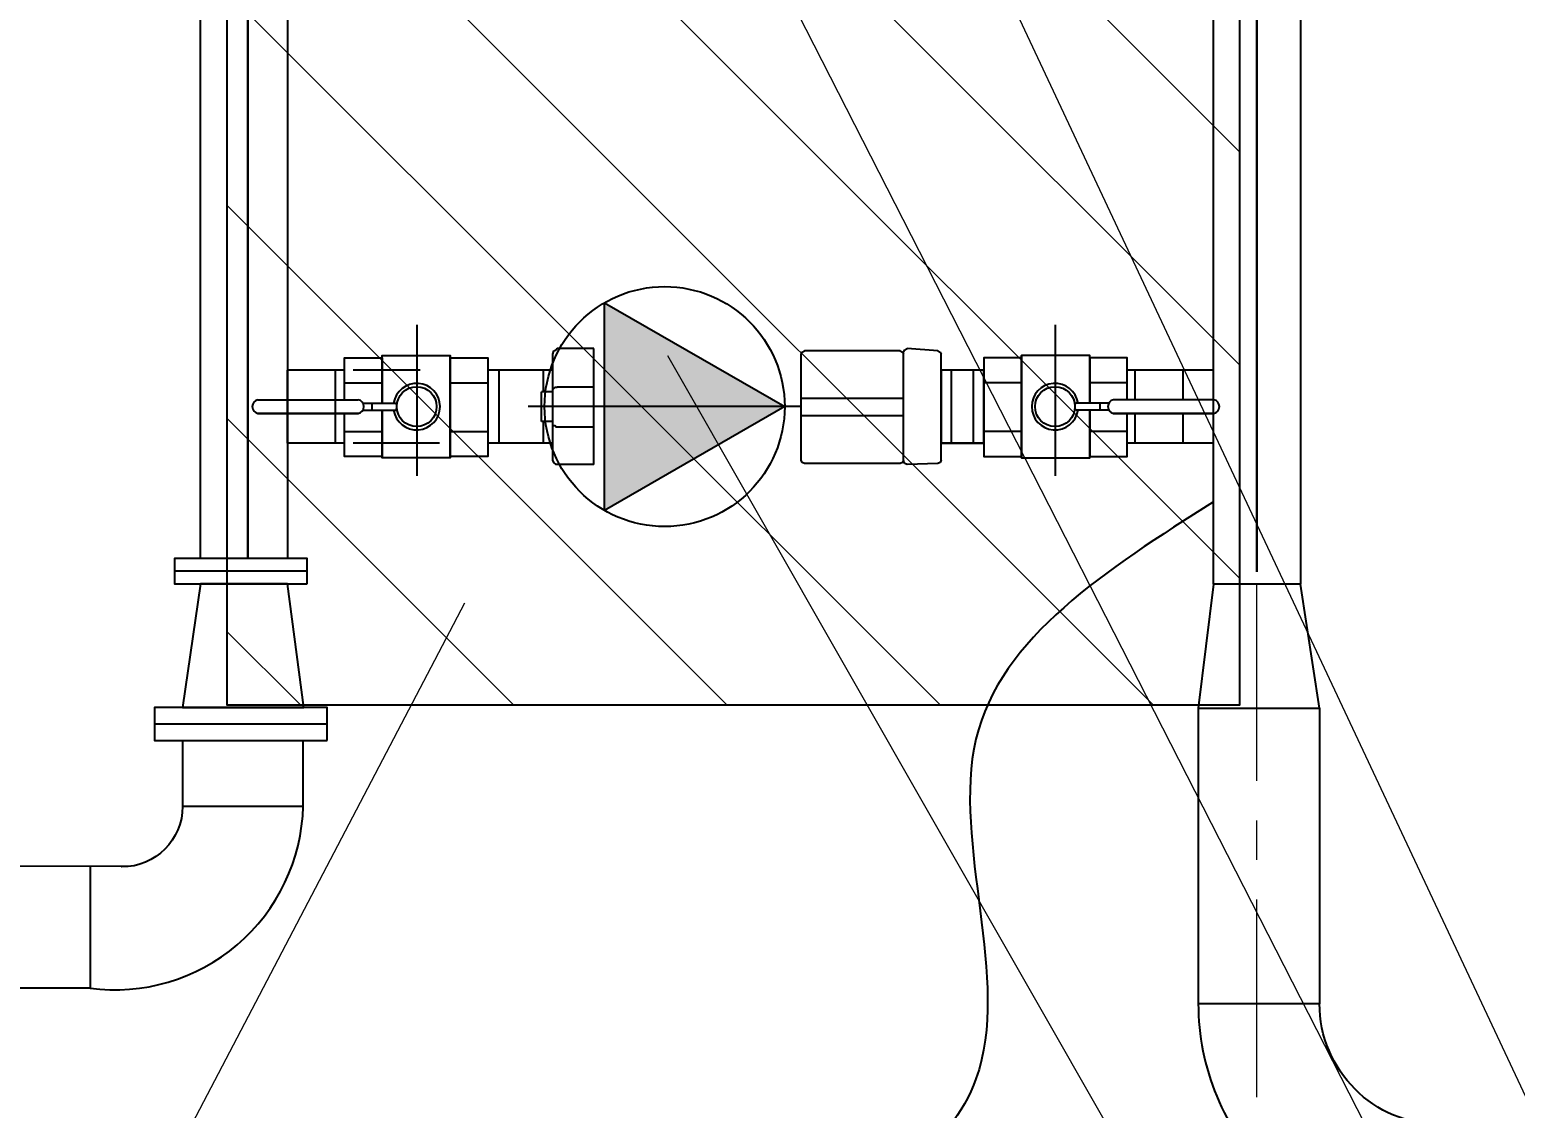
# Model space of a CAD drawing. Header units: millimetres. Extents: x 50754 to 359209, y -241195 to 23895.
# Drawn here: x 145142 to 147019, y -215066 to -213702 of the extents above; entities that cross this region are included whole.
import ezdxf

# ---------------------------------------------------------------- set-up
doc = ezdxf.new("R2010")
doc.units = ezdxf.units.MM
doc.linetypes.add('CENTER', pattern=[2, 1.25, -0.25, 0.25, -0.25])
doc.layers.add('0_Ном_пера__1_Ном_пера__1', color=1, linetype='Continuous', lineweight=13)
doc.layers.add('33', color=7, linetype='Continuous', lineweight=35)
doc.dimstyles.get("Standard").update_dxf_attribs({"dimtxt": 300, "dimasz": 100, "dimexe": 150, "dimexo": 300, "dimgap": 50, "dimtad": 1, "dimdec": 0, "dimlfac": 0.5, "dimzin": 0, "dimdsep": 46, "dimtxsty": 'Standard', "dimblk": 'OBLIQUE', "dimcen": 50, "dimadec": 0, "dimazin": 0, "dimtfac": 1, "dimtdec": 0, "dimtofl": 0, "dimtmove": 0, "dimatfit": 3, "dimfxl": 1, "dimtolj": 1, "dimtzin": 0, "dimlwd": 9, "dimlwe": 9, "dimarcsym": 0})

# ---------------------------------------------------------------- blocks, each defined once
blk = doc.blocks.new('_Oblique')
at = {"color": 0, "linetype": 'ByBlock', "lineweight": -2}
blk.add_line((-0.5, -0.5), (0.5, 0.5), dxfattribs=at)
blk = doc.blocks.new('*D74')
at = {"color": 0, "linetype": 'Continuous', "lineweight": 9, "ltscale": 15, "transparency": 16777216}
for p, q in [((147139.382370733, -211755.805542226), (147589.382370733, -211755.805542226)), ((147439.382370733, -214555.805542226), (147439.382370733, -211755.805542226)), ((147139.382370733, -214555.805542226), (147589.382370733, -214555.805542226))]:
    blk.add_line(p, q, dxfattribs=at)
at = {"layer": 'Defpoints', "color": 0, "lineweight": 30, "ltscale": 15, "transparency": 16777216}
for p in [(146030.8863755693, -211755.805542226), (147439.382370733, -211755.805542226), (146030.8863755693, -214555.805542226)]:
    blk.add_point(p, dxfattribs=at)
at = {"color": 0, "lineweight": 9, "ltscale": 15, "transparency": 16777216, "xscale": 100, "yscale": 100, "zscale": 100}
for p, rotation in [((147439.382370733, -211755.805542226), 90), ((147439.382370733, -214555.805542226), 270)]:
    blk.add_blockref('_Oblique', p, dxfattribs=dict(at, rotation=rotation))
at = {"color": 0, "ltscale": 15, "transparency": 16777216, "insert": (147239.382370733, -213155.805542226), "char_height": 300, "attachment_point": 5, "rotation": 90}
blk.add_mtext('\\A1;1400', dxfattribs=at)

msp = doc.modelspace()

# ---------------------------------------------------------------- hatches: boundary and pattern name
h = msp.add_hatch(color=256)
h.dxf.hatch_style = 1
h.paths.add_polyline_path([(146095.6811816849, -214178.8059660834), (145868.1321620771, -214310.1814538078), (145868.132162077, -214047.4304783589)])
at = {"layer": '0_Ном_пера__1_Ном_пера__1'}
h = msp.add_hatch(dxfattribs=at)
h.set_pattern_fill('ANSI31', color=256, scale=60, angle=89.99999999999999, style=0)
h.set_pattern_definition([(134.9999999999999, (217805.3538040788, -208749.4432475653), (-134.7038418160374, -134.7038418160372), [])])
edge = h.paths.add_edge_path()
edge.add_line((145390.8863755693, -211755.805542226), (145390.8863755693, -212163.9754768663))
edge.add_line((145390.8863755693, -212163.9754768663), (145783.3373559619, -212163.9754768663))
edge.add_line((145783.3373559619, -212163.9754768663), (145783.3373559619, -212148.1584834026))
edge.add_line((145783.3373559619, -212148.1584834026), (145830.7883363543, -212148.1584834026))
edge.add_line((145830.7883363543, -212148.1584834026), (145830.7883363543, -212145.2826664087))
edge.add_line((145830.7883363543, -212145.2826664087), (145917.0628461582, -212145.2826664087))
edge.add_line((145917.0628461582, -212145.2826664087), (145917.0628461582, -212148.1584834026))
edge.add_line((145917.0628461582, -212148.1584834026), (145964.5138265501, -212148.1584834026))
edge.add_line((145964.5138265501, -212148.1584834026), (145964.5138265501, -212163.9754768663))
edge.add_line((145964.5138265501, -212163.9754768663), (146046.5726500788, -212163.9754768663))
edge.add_line((146046.5726500788, -212163.9754768663), (146046.5726500788, -212153.9101173895))
edge.add_line((146046.5726500788, -212153.9101173895), (146046.5726500788, -212140.2499866708))
edge.add_line((146046.5726500788, -212140.2499866709), (146050.8863755692, -212138.0931239251))
edge.add_line((146050.8863755692, -212138.0931239251), (146052.3242840659, -212136.6552154283))
edge.add_line((146052.3242840659, -212136.6552154283), (146056.6380095563, -212136.6552154283))
edge.add_line((146056.6380095563, -212136.6552154283), (146098.3373559613, -212136.6552154283))
edge.add_line((146098.3373559613, -212136.6552154283), (146098.3373559613, -212148.1584834026))
edge.add_line((146098.3373559613, -212148.1584834026), (146098.3373559613, -212185.5441043172))
edge.add_line((146098.3373559613, -212185.5441043172), (146098.3373559613, -212209.9885487617))
edge.add_line((146098.3373559613, -212209.9885487617), (146119.187029164, -212209.9885487617))
edge.add_arc((146270.8863755692, -212209.9885487617), 151.6993464052284, 89.99999999999181, 180.000000000011, ccw=False)
edge.add_arc((146270.8863755693, -212209.9885487617), 151.6993464052211, -1.1027623258996755e-11, 90.00000000000819, ccw=False)
edge.add_line((146422.5857219745, -212209.9885487617), (146443.4353951771, -212209.9885487617))
edge.add_line((146443.4353951771, -212209.9885487617), (146443.4353951771, -212141.6878951674))
edge.add_line((146443.4353951771, -212141.6878951673), (146447.7491206673, -212139.5310324222))
edge.add_line((146447.7491206673, -212139.5310324222), (146573.5661141314, -212139.5310324222))
edge.add_line((146573.5661141314, -212139.5310324222), (146575.0810534406, -212136.5011538037))
edge.add_line((146575.0810534406, -212136.5011538037), (146618.2242337894, -212139.6969449411))
edge.add_line((146618.2242337894, -212139.6969449411), (146620.2981402752, -212143.844757912))
edge.add_line((146620.2981402752, -212143.844757912), (146620.2981402752, -212163.9754768663))
edge.add_line((146620.2981402752, -212163.9754768663), (146674.3177481185, -212163.9754768663))
edge.add_line((146674.3177481185, -212163.9754768663), (146674.3177481185, -212148.1584834026))
edge.add_line((146674.3177481185, -212148.1584834026), (146721.7687285103, -212148.1584834026))
edge.add_line((146721.7687285103, -212148.1584834026), (146721.7687285103, -212145.2826664087))
edge.add_line((146721.7687285103, -212145.2826664087), (146670.8863755693, -212145.2826664087))
edge.add_line((146670.8863755693, -212145.2826664087), (146670.8863755693, -211755.805542226))
edge.add_line((146670.8863755693, -211755.805542226), (145390.8863755693, -211755.805542226))
edge = h.paths.add_edge_path()
edge.add_line((146046.5726500788, -212279.0081566045), (146046.5726500788, -212267.504888631))
edge.add_line((146046.5726500788, -212267.504888631), (146046.5726500788, -212256.0016206575))
edge.add_line((146046.5726500788, -212256.0016206575), (145964.5138265501, -212256.0016206575))
edge.add_line((145964.5138265501, -212256.0016206575), (145964.5138265501, -212273.2565226179))
edge.add_line((145964.5138265501, -212273.256522618), (145917.0628461582, -212273.256522618))
edge.add_line((145917.0628461582, -212273.256522618), (145917.0628461582, -212274.6944311147))
edge.add_line((145917.0628461582, -212274.6944311147), (145830.7883363543, -212274.6944311147))
edge.add_line((145830.7883363543, -212274.6944311147), (145830.7883363543, -212273.256522618))
edge.add_line((145830.7883363543, -212273.256522618), (145783.3373559619, -212273.256522618))
edge.add_line((145783.3373559619, -212273.256522618), (145783.3373559619, -212256.0016206576))
edge.add_line((145783.3373559619, -212256.0016206575), (145390.8863755693, -212256.0016206573))
edge.add_line((145390.8863755693, -212256.0016206573), (145390.8863755693, -212854.8905095459))
edge.add_line((145390.8863755693, -212854.8905095459), (145783.3373559619, -212854.8905095461))
edge.add_line((145783.3373559619, -212854.8905095461), (145783.3373559619, -212839.0735160824))
edge.add_line((145783.3373559619, -212839.0735160824), (145830.7883363543, -212839.0735160824))
edge.add_line((145830.7883363543, -212839.0735160824), (145830.7883363543, -212836.1976990886))
edge.add_line((145830.7883363543, -212836.1976990886), (145917.0628461582, -212836.1976990886))
edge.add_line((145917.0628461582, -212836.1976990886), (145917.0628461582, -212839.0735160824))
edge.add_line((145917.0628461582, -212839.0735160824), (145964.5138265501, -212839.0735160824))
edge.add_line((145964.5138265501, -212839.0735160824), (145964.5138265501, -212854.8905095461))
edge.add_line((145964.5138265501, -212854.8905095461), (146046.5726500788, -212854.8905095461))
edge.add_line((146046.5726500788, -212854.8905095461), (146046.5726500788, -212844.8251500693))
edge.add_line((146046.5726500788, -212844.8251500693), (146046.5726500788, -212831.1650193507))
edge.add_line((146046.5726500788, -212831.1650193507), (146050.8863755692, -212829.0081566049))
edge.add_line((146050.8863755692, -212829.008156605), (146052.3242840659, -212827.5702481082))
edge.add_line((146052.3242840659, -212827.5702481082), (146056.6380095563, -212827.5702481082))
edge.add_line((146056.6380095563, -212827.5702481082), (146098.3373559613, -212827.5702481082))
edge.add_line((146098.3373559613, -212827.5702481082), (146098.3373559613, -212839.0735160824))
edge.add_line((146098.3373559613, -212839.0735160824), (146098.3373559613, -212876.459136997))
edge.add_line((146098.3373559613, -212876.4591369971), (146098.3373559613, -212900.9035814415))
edge.add_line((146098.3373559613, -212900.9035814415), (146119.187029164, -212900.9035814415))
edge.add_arc((146270.8863755693, -212900.9035814416), 151.6993464052794, 90.00000000001103, 179.999999999989, ccw=False)
edge.add_arc((146270.8863755692, -212900.9035814416), 151.6993464052794, 1.1027623258996755e-11, 89.99999999998892, ccw=False)
edge.add_line((146422.5857219745, -212900.9035814415), (146443.4353951771, -212900.9035814415))
edge.add_line((146443.4353951771, -212900.9035814415), (146443.4353951771, -212832.6029278472))
edge.add_line((146443.4353951771, -212832.6029278472), (146447.7491206673, -212830.446065102))
edge.add_line((146447.7491206673, -212830.446065102), (146573.5661141314, -212830.446065102))
edge.add_line((146573.5661141314, -212830.446065102), (146575.0810534406, -212827.4161864835))
edge.add_line((146575.0810534406, -212827.4161864835), (146618.2242337894, -212830.6119776209))
edge.add_line((146618.2242337895, -212830.6119776209), (146620.2981402752, -212834.7597905918))
edge.add_line((146620.2981402752, -212834.7597905918), (146620.2981402752, -212854.8905095461))
edge.add_line((146620.2981402752, -212854.8905095461), (146674.3177481185, -212854.8905095461))
edge.add_line((146674.3177481185, -212854.8905095461), (146674.3177481185, -212839.0735160824))
edge.add_line((146674.3177481185, -212839.0735160824), (146721.7687285103, -212839.0735160824))
edge.add_line((146721.7687285103, -212839.0735160824), (146721.7687285103, -212836.1976990885))
edge.add_line((146721.7687285103, -212836.1976990886), (146670.8863755693, -212836.1976990886))
edge.add_line((146670.8863755693, -212836.1976990886), (146670.8863755693, -212726.9495541365))
edge.add_arc((142670.3215510596, -212555.4460651016), 4004.239298775121, 357.5452433806535, 362.4547566193464)
edge.add_line((146670.8863755693, -212383.9425760668), (146670.8863755693, -212274.6944311147))
edge.add_line((146670.8863755693, -212274.6944311147), (146721.7687285103, -212274.6944311147))
edge.add_line((146721.7687285103, -212274.6944311147), (146674.3177481185, -212273.2565226179))
edge.add_line((146674.3177481185, -212273.256522618), (146674.3177481185, -212256.0016206575))
edge.add_line((146674.3177481185, -212256.0016206575), (146620.2981402752, -212256.0016206575))
edge.add_line((146620.2981402752, -212256.0016206575), (146620.2981402752, -212279.7271108533))
edge.add_line((146620.2981402752, -212279.7271108533), (146615.984414785, -212281.8839735983))
edge.add_line((146615.984414785, -212281.8839735983), (146575.0432383148, -212283.400313468))
edge.add_line((146575.0432383148, -212283.400313468), (146573.1347415824, -212279.5833200035))
edge.add_line((146573.1347415824, -212279.5833200035), (146568.5334343928, -212281.8839735983))
edge.add_line((146568.5334343928, -212281.8839735983), (146445.5922579225, -212281.8839735983))
edge.add_line((146445.5922579225, -212281.8839735983), (146443.4353951771, -212277.5702481085))
edge.add_line((146443.4353951771, -212277.5702481085), (146443.4353951771, -212209.9885487617))
edge.add_line((146443.4353951771, -212209.9885487617), (146422.5857219745, -212209.9885487617))
edge.add_arc((146270.8863755693, -212209.9885487617), 151.6993464052284, -90.00000000000819, 1.1027623258996755e-11, ccw=False)
edge.add_arc((146270.8863755692, -212209.9885487617), 151.6993464052211, 179.999999999989, 270.00000000000824, ccw=False)
edge.add_line((146119.187029164, -212209.9885487617), (146098.3373559613, -212209.9885487617))
edge.add_line((146098.3373559613, -212209.9885487617), (146098.3373559613, -212235.8709017029))
edge.add_line((146098.3373559613, -212235.8709017029), (146098.3373559613, -212271.8186141212))
edge.add_line((146098.3373559613, -212271.8186141212), (146098.3373559613, -212283.3218820954))
edge.add_line((146098.3373559613, -212283.3218820954), (146056.6380095563, -212283.3218820954))
edge.add_line((146056.6380095563, -212283.3218820954), (146052.3242840659, -212283.3218820954))
edge.add_line((146052.3242840659, -212283.3218820954), (146050.8863755692, -212283.3218820954))
edge.add_line((146050.8863755692, -212283.3218820954), (146046.5726500788, -212279.0081566045))
edge = h.paths.add_edge_path()
edge.add_line((146052.3242840659, -212974.2369147752), (146050.8863755692, -212974.2369147752))
edge.add_line((146050.8863755692, -212974.2369147752), (146046.5726500788, -212969.9231892844))
edge.add_line((146046.5726500788, -212969.9231892844), (146046.5726500788, -212958.4199213108))
edge.add_line((146046.5726500788, -212958.4199213108), (146046.5726500788, -212946.9166533374))
edge.add_line((146046.5726500788, -212946.9166533374), (145964.5138265501, -212946.9166533374))
edge.add_line((145964.5138265501, -212946.9166533374), (145964.5138265501, -212964.1715552978))
edge.add_line((145964.5138265501, -212964.1715552978), (145917.0628461582, -212964.1715552978))
edge.add_line((145917.0628461582, -212964.1715552978), (145917.0628461582, -212965.6094637945))
edge.add_line((145917.0628461582, -212965.6094637945), (145830.7883363543, -212965.6094637945))
edge.add_line((145830.7883363543, -212965.6094637945), (145830.7883363543, -212964.1715552978))
edge.add_line((145830.7883363543, -212964.1715552978), (145783.3373559619, -212964.1715552978))
edge.add_line((145783.3373559619, -212964.1715552978), (145783.3373559619, -212946.9166533373))
edge.add_line((145783.3373559619, -212946.9166533374), (145390.8863755693, -212946.9166533374))
edge.add_line((145390.8863755693, -212946.9166533374), (145390.8863755693, -214555.805542226))
edge.add_line((145390.8863755693, -214555.805542226), (146670.8863755693, -214555.805542226))
edge.add_line((146670.8863755693, -214555.805542226), (146670.8863755693, -212965.6094637945))
edge.add_line((146670.8863755693, -212965.6094637945), (146721.7687285103, -212965.6094637945))
edge.add_line((146721.7687285103, -212965.6094637945), (146674.3177481185, -212964.1715552978))
edge.add_line((146674.3177481185, -212964.1715552978), (146674.3177481185, -212946.9166533373))
edge.add_line((146674.3177481185, -212946.9166533373), (146620.2981402752, -212946.9166533373))
edge.add_line((146620.2981402752, -212946.9166533373), (146620.2981402752, -212970.642143533))
edge.add_line((146620.2981402752, -212970.6421435331), (146615.984414785, -212972.7990062781))
edge.add_line((146615.984414785, -212972.7990062781), (146575.0432383148, -212974.3153461477))
edge.add_line((146575.0432383148, -212974.3153461478), (146573.1347415824, -212970.4983526833))
edge.add_line((146573.1347415824, -212970.4983526833), (146568.5334343928, -212972.7990062781))
edge.add_line((146568.5334343928, -212972.7990062781), (146445.5922579225, -212972.7990062781))
edge.add_line((146445.5922579225, -212972.7990062781), (146443.4353951771, -212968.4852807883))
edge.add_line((146443.4353951771, -212968.4852807883), (146443.4353951771, -212900.9035814415))
edge.add_line((146443.4353951771, -212900.9035814415), (146422.5857219745, -212900.9035814415))
edge.add_arc((146270.8863755693, -212900.9035814415), 151.6993464052503, 270, 360, ccw=False)
edge.add_arc((146270.8863755693, -212900.9035814415), 151.6993464052503, 180, 270, ccw=False)
edge.add_line((146119.187029164, -212900.9035814415), (146098.3373559613, -212900.9035814415))
edge.add_line((146098.3373559613, -212900.9035814415), (146098.3373559613, -212926.7859343827))
edge.add_line((146098.3373559613, -212926.7859343827), (146098.3373559613, -212962.733646801))
edge.add_line((146098.3373559613, -212962.733646801), (146098.3373559613, -212974.2369147752))
edge.add_line((146098.3373559613, -212974.2369147752), (146056.6380095563, -212974.2369147752))
edge.add_line((146056.6380095563, -212974.2369147752), (146052.3242840659, -212974.2369147752))

# ---------------------------------------------------------------- linework, layer by layer
at = {"lineweight": 30, "ltscale": 15}
for p, q in [((145417.3939057978, -212271.0191850241), (145417.3939057978, -214370.9586414771)), ((146692.4809718178, -212287.5208625092), (146692.4809718178, -214387.4603189622))]:
    msp.add_line(p, q, dxfattribs=at)
at = {"linetype": 'CENTER', "lineweight": 9, "ltscale": 200}
msp.add_line((146692.4511796072, -215051.8952146233), (146692.5147159709, -212413.3469832882), dxfattribs=at)
for p, q in [((145630.6537939865, -214075.2765543186), (145630.6537939865, -214266.5006477229)), ((146437.2824888747, -214075.2765543186), (146437.2824888747, -214266.5006477229)), ((145573.8564083657, -214174.492240593), (145573.8564083657, -214183.1196915734)), ((145573.8564083657, -214174.492240593), (145604.0524867971, -214174.492240593)), ((145573.8564083657, -214183.1196915734), (145604.0524867971, -214183.1196915734)), ((146116.5308548876, -214178.8059660834), (145771.4328156718, -214178.8059660834)), ((146494.0798744956, -214174.492240593), (146463.8837960642, -214174.492240593)), ((146494.0798744956, -214183.1196915734), (146463.8837960642, -214183.1196915734)), ((146494.0798744956, -214174.492240593), (146494.0798744956, -214183.1196915734))]:
    msp.add_line(p, q)
at = {"ltscale": 15}
for p, q in [((145492.1218359414, -214386.870774463), (145324.400301458, -214386.870774463)), ((145517.2800661139, -214580.0431005305), (145299.2420712855, -214580.0431005305)), ((145487.1912950699, -214684.1180853597), (145487.1912950699, -214600.7288734122)), ((145487.1912950699, -214684.1180853597), (145334.7638865823, -214684.1180853597)), ((145217.7941877392, -214760.4293123127), (145217.7821435433, -214913.9450233959)), ((146618.3351219796, -214933.3062030935), (146771.5527502146, -214933.3058190795))]:
    msp.add_line(p, q, dxfattribs=at)
at = {"color": 6}
msp.add_lwpolyline([(145390.8863755693, -211755.805542226), (145390.8863755693, -214555.805542226), (146670.8863755693, -214555.805542226), (146670.8863755693, -211755.805542226)], close=True, dxfattribs=at)
for points in [[(145357.4511796072, -214370.9586414771), (145357.4511796072, -212302.8434509959)], [(145467.4511796072, -212302.8434509959), (145467.4511796072, -214370.9586414771)], [(145586.7975848365, -214174.492240593), (145586.7975848365, -214114.1000837304), (145673.0720946405, -214114.1000837304), (145673.0720946405, -214243.5118484364), (145586.7975848365, -214243.5118484364), (145586.7975848365, -214183.1196915734)], [(145673.0720946405, -214243.5118484364), (145673.0720946405, -214114.1000837304)], [(145802.581898561, -214112.6621752337), (145804.019807058, -214108.3484497439)], [(145802.581898561, -214112.6621752337), (145802.581898561, -214112.6621752337)], [(145802.581898561, -214122.7275347111), (145802.581898561, -214112.6621752337)], [(145804.019807058, -214108.3484497439), (145806.8956240514, -214106.9105412468)], [(145808.3335325481, -214105.47263275), (145806.8956240514, -214106.9105412468)], [(145812.6472580385, -214105.47263275), (145808.3335325481, -214105.47263275)], [(145854.3466044436, -214105.47263275), (145812.6472580385, -214105.47263275)], [(145854.3466044436, -214116.9759007243), (145854.3466044436, -214105.47263275)], [(146116.5308548876, -214246.3876654302), (146116.5308548876, -214112.6621752337), (146117.9687633845, -214109.7863582405), (146120.8445803778, -214108.3484497439)], [(146241.6288941033, -214108.3484497439), (146120.8445803778, -214108.3484497439)], [(146241.6288941033, -214108.3484497439), (146244.5047110966, -214109.7863582405)], [(146244.5047110966, -214109.7863582405), (146245.9426195935, -214112.6621752337)], [(146245.9426195935, -214109.7863582405), (146247.3805280904, -214106.9105412468)], [(146245.9426195935, -214246.3876654302), (146245.9426195935, -214112.6621752337)], [(146247.3805280904, -214106.9105412468), (146250.2563450837, -214105.47263275)], [(146289.0798744955, -214108.3484497439), (146250.2563450837, -214105.47263275)], [(146289.0798744955, -214108.3484497439), (146291.9556914889, -214109.7863582405)], [(146291.9556914889, -214109.7863582405), (146293.3935999857, -214112.6621752337)], [(146293.3935999857, -214246.3876654302), (146293.3935999857, -214112.6621752337)], [(146394.8641882208, -214243.5118484363), (146394.8641882208, -214114.1000837304)], [(146481.1386980247, -214174.492240593), (146481.1386980247, -214114.1000837304), (146394.8641882208, -214114.1000837304), (146394.8641882208, -214243.5118484363), (146481.1386980247, -214243.5118484363), (146481.1386980247, -214183.1196915734)], [(145539.3466044439, -214132.792894188), (145467.4511796072, -214132.792894188)], [(145467.4511796072, -214224.8190379792), (145467.4511796072, -214132.792894188)], [(145527.84333647, -214224.8190379792), (145527.84333647, -214132.792894188)], [(145539.3466044442, -214170.1785151028), (145539.3466044442, -214116.9759007243), (145586.7975848365, -214116.9759007243), (145586.7975848365, -214174.492240593)], [(145635.1112024179, -214132.792894188), (145550.364968379, -214132.792894188)], [(145802.581898561, -214132.792894188), (145720.5230750323, -214132.792894188)], [(145734.9021599996, -214224.8190379792), (145734.9021599996, -214132.792894188)], [(145791.0786305875, -214160.1131556262), (145791.0786305875, -214132.792894188)], [(145802.581898561, -214158.6752471295), (145802.581898561, -214122.7275347111)], [(145854.3466044436, -214154.3615216389), (145854.3466044436, -214116.9759007243)], [(145854.3466044436, -214187.4334170641), (145854.3466044436, -214168.7406066063), (145854.3466044436, -214150.0477961487), (145854.3466044436, -214119.8517177173)], [(146116.5308548876, -214127.041260201), (146116.5308548876, -214119.8517177173)], [(146116.5308548876, -214198.9366850376), (146116.5308548876, -214178.8059660834), (146116.5308548876, -214160.1131556262), (146116.5308548876, -214127.041260201)], [(146347.413207829, -214132.792894188), (146293.3935999857, -214132.792894188)], [(146306.3347764562, -214224.8190379792), (146306.3347764562, -214132.792894188)], [(146334.4720313582, -214224.8190379792), (146334.4720313582, -214132.792894188)], [(146528.5896784171, -214170.1785151028), (146528.5896784171, -214116.9759007243), (146481.1386980247, -214116.9759007243), (146481.1386980247, -214174.492240593)], [(146599.0471947571, -214132.792894188), (146528.5896784171, -214132.792894188)], [(146538.655037894, -214170.1785151028), (146538.655037894, -214132.792894188)], [(146637.5112470448, -214132.792894188), (146599.0471947571, -214132.792894188)], [(146599.0471947571, -214170.1785151028), (146599.0471947571, -214132.792894188)], [(145539.3466044442, -214148.609887652), (145586.7975848365, -214148.609887652)], [(145673.0720946405, -214148.609887652), (145720.5230750323, -214148.609887652)], [(146394.8641882208, -214148.609887652), (146347.413207829, -214148.609887652)], [(146528.5896784171, -214148.609887652), (146481.1386980247, -214148.609887652)], [(145430.0655586925, -214170.1785151028), (145556.601506405, -214170.1785151028)], [(145430.0655586925, -214170.1785151028), (145556.601506405, -214170.1785151028)], [(145802.581898561, -214160.1131556262), (145788.2028135937, -214160.1131556262)], [(145788.2028135937, -214178.8059660834), (145788.2028135937, -214160.1131556262)], [(145802.581898561, -214158.6752471295), (145802.581898561, -214157.2373386324), (145802.581898561, -214155.7994301357), (145804.019807058, -214155.7994301357), (145805.4577155548, -214154.3615216389), (145806.8956240514, -214154.3615216389), (145808.3335325481, -214154.3615216389)], [(145802.581898561, -214198.9366850376), (145802.581898561, -214158.6752471295)], [(145812.6472580385, -214154.3615216389), (145808.3335325481, -214154.3615216389)], [(145850.0328789534, -214154.3615216389), (145812.6472580385, -214154.3615216389)], [(145854.3466044436, -214154.3615216389), (145850.0328789534, -214154.3615216389)], [(145854.3466044436, -214204.6883190245), (145854.3466044436, -214154.3615216389)], [(146245.9426195935, -214168.7406066063), (146116.5308548876, -214168.7406066063)], [(146637.8707241688, -214170.1785151028), (146511.3347764563, -214170.1785151028)], [(146637.8707241688, -214170.1785151028), (146511.3347764563, -214170.1785151028)], [(145430.0655586925, -214187.4334170639), (145556.601506405, -214187.4334170639)], [(145556.601506405, -214187.4334170639), (145430.0655586925, -214187.4334170639)], [(145586.7975848365, -214183.1196915734), (145586.7975848365, -214242.0739399396), (145539.3466044442, -214242.0739399396), (145539.3466044442, -214187.4334170639)], [(145562.3531403917, -214174.492240593), (145573.8564083657, -214174.492240593)], [(145562.3531403917, -214183.1196915734), (145573.8564083657, -214183.1196915734)], [(145788.2028135937, -214197.4987765409), (145788.2028135937, -214178.8059660834)], [(145854.3466044436, -214206.1262275213), (145854.3466044436, -214187.4334170641)], [(146245.9426195935, -214190.3092340572), (146116.5308548876, -214190.3092340572)], [(146481.1386980247, -214183.1196915734), (146481.1386980247, -214242.0739399396), (146528.5896784171, -214242.0739399396), (146528.5896784171, -214187.4334170639)], [(146505.5831424696, -214174.492240593), (146494.0798744956, -214174.492240593)], [(146505.5831424696, -214183.1196915734), (146494.0798744956, -214183.1196915734)], [(146637.8707241688, -214187.4334170639), (146511.3347764563, -214187.4334170639)], [(146511.3347764563, -214187.4334170639), (146637.8707241688, -214187.4334170639)], [(146538.655037894, -214224.8190379792), (146538.655037894, -214187.4334170639)], [(146599.0471947571, -214224.8190379792), (146599.0471947571, -214187.4334170639)], [(145802.581898561, -214197.4987765409), (145788.2028135937, -214197.4987765409)], [(145791.0786305875, -214224.8190379792), (145791.0786305875, -214197.4987765409)], [(145802.581898561, -214236.3223059526), (145802.581898561, -214198.9366850376)], [(145808.3335325481, -214204.6883190245), (145806.8956240514, -214204.6883190245), (145805.4577155548, -214203.2504105282), (145804.019807058, -214203.2504105282), (145802.581898561, -214201.8125020314), (145802.581898561, -214200.3745935343), (145802.581898561, -214198.9366850376)], [(145812.6472580385, -214204.6883190245), (145808.3335325481, -214204.6883190245)], [(145850.0328789534, -214204.6883190245), (145812.6472580385, -214204.6883190245)], [(145854.3466044436, -214204.6883190245), (145850.0328789534, -214204.6883190245)], [(145854.3466044436, -214240.6360314429), (145854.3466044436, -214204.6883190245)], [(145854.3466044436, -214217.6294954955), (145854.3466044436, -214206.1262275213)], [(146116.5308548876, -214217.6294954954), (146116.5308548876, -214198.9366850376)], [(145539.3466044439, -214224.8190379792), (145467.4511796072, -214224.8190379792)], [(145539.3466044442, -214210.4399530118), (145586.7975848365, -214210.4399530118)], [(145659.5556468622, -214224.8190379792), (145550.364968379, -214224.8190379792)], [(145673.0720946405, -214210.4399530118), (145720.5230750323, -214210.4399530118)], [(145802.581898561, -214224.8190379792), (145720.5230750323, -214224.8190379792)], [(145854.3466044436, -214237.7602144497), (145854.3466044436, -214217.6294954955)], [(146116.5308548876, -214237.7602144497), (146116.5308548876, -214217.6294954954)], [(146116.5308548876, -214229.132763469), (146116.5308548876, -214217.6294954954)], [(146347.413207829, -214224.8190379792), (146293.3935999857, -214224.8190379792)], [(146394.8641882208, -214210.4399530118), (146347.413207829, -214210.4399530118)], [(146528.5896784171, -214210.4399530118), (146481.1386980247, -214210.4399530118)], [(146599.0471947571, -214224.8190379792), (146528.5896784171, -214224.8190379792)], [(146637.5112470448, -214224.8190379792), (146599.0471947571, -214224.8190379792)], [(145802.581898561, -214246.3876654302), (145802.581898561, -214236.3223059526)], [(145808.3335325481, -214252.139299417), (145806.8956240514, -214252.139299417), (145804.019807058, -214249.2634824233), (145802.581898561, -214246.3876654302)], [(145854.3466044436, -214252.139299417), (145854.3466044436, -214240.6360314429)], [(146117.9687633845, -214249.2634824233), (146116.5308548876, -214246.3876654302)], [(146245.9426195935, -214246.3876654302), (146244.5047110966, -214249.2634824233)], [(146293.3935999857, -214246.3876654302), (146291.9556914889, -214249.2634824233)], [(145812.6472580385, -214252.139299417), (145808.3335325481, -214252.139299417)], [(145854.3466044436, -214252.139299417), (145812.6472580385, -214252.139299417)], [(146120.8445803778, -214250.70139092), (146117.9687633845, -214249.2634824233)], [(146241.6288941033, -214250.70139092), (146120.8445803778, -214250.70139092)], [(146244.5047110966, -214249.2634824233), (146241.6288941033, -214250.70139092)], [(146247.3805280904, -214250.70139092), (146245.9426195935, -214247.8255739265)], [(146250.2563450837, -214252.139299417), (146247.3805280904, -214250.70139092)], [(146289.0798744955, -214250.70139092), (146250.2563450837, -214252.139299417)], [(146291.9556914889, -214249.2634824233), (146289.0798744955, -214250.70139092)], [(145467.4511796072, -214402.7829074489), (145357.4511796072, -214402.7829074489)]]:
    msp.add_lwpolyline(points)
at = {"color": 7}
msp.add_lwpolyline([(146637.4809718178, -214403.3724519481), (146637.4809718178, -212641.8135792139), (146747.4809718178, -212641.8135792139), (146747.4645431212, -214403.3724519481), (146637.4645431212, -214403.3724519481)], dxfattribs=at)
for points in [[(146095.6811816849, -214178.8059660834), (145868.1321620771, -214310.1814538078), (145868.132162077, -214047.4304783589)], [(145673.0720946405, -214116.9759007243), (145720.5230750323, -214116.9759007243), (145720.5230750323, -214242.0739399396), (145673.0720946405, -214242.0739399396)], [(146347.413207829, -214132.792894188), (146293.3935999857, -214132.792894188), (146293.3935999857, -214224.8190379792), (146347.413207829, -214224.8190379792)], [(146394.8641882208, -214116.9759007243), (146347.413207829, -214116.9759007243), (146347.413207829, -214242.0739399396), (146394.8641882208, -214242.0739399396)]]:
    msp.add_lwpolyline(points, close=True)
at = {"ltscale": 15}
for points in [[(145492.1218359414, -214402.7829074489), (145492.1218359414, -214370.9586414771), (145324.400301458, -214370.9586414771), (145324.400301458, -214402.7829074489)], [(145357.4511796072, -214402.7829074489), (145334.7636834306, -214559.3573276489), (145487.9813116666, -214559.3573276489), (145467.4511796072, -214402.7829074489)], [(146637.4809718178, -214403.3724519481), (146618.336946989, -214559.9468721481), (146771.5545752251, -214559.9468721481), (146747.4809718178, -214403.3724519481)], [(145517.2800661139, -214600.7288734122), (145517.2800661139, -214559.3573276489), (145299.2420712855, -214559.3573276489), (145299.2420712855, -214600.7288734122)]]:
    msp.add_lwpolyline(points, close=True, dxfattribs=at)
at = {"lineweight": 13}
msp.add_lwpolyline([(145690.8832712927, -214427.3113615591), (143720.1543542422, -218193.6506011174)], dxfattribs=at)
at = {"ltscale": 15}
for points in [[(146618.3371773373, -214559.9468721481), (146618.3362560669, -214934.1395141838)], [(146771.5548055734, -214559.9468721481), (146771.5538855029, -214933.6521168442)], [(145269.102744982, -214759.9411296187), (143157.4383429318, -214760.0999713021)], [(143157.4383429299, -214913.3353942763), (145217.7821822706, -214913.4514039112)]]:
    msp.add_lwpolyline(points, dxfattribs=at)
for points in [[(145334.7637507971, -214600.7288734122), (145334.7638865829, -214684.1184562895, -0.4142133052118758), (145258.1552644693, -214760.7273951541), (145258.1552644693, -214760.7273951541)], [(146924.7713698045, -215086.5225274371), (146924.7713698045, -215086.5225274371, -0.4142133052118758), (146771.5534920752, -214933.30528321), (146771.5534920752, -214933.30528321)]]:
    msp.add_lwpolyline(points, format="xyb", dxfattribs=at)
for centre, radius in [((145943.9818352797, -214178.8059660834), 151.6993464052494), ((145630.6537939865, -214178.8059660834), 25.1633986928209), ((146437.2824888747, -214178.8059660834), 25.1633986928209)]:
    msp.add_circle(centre, radius)
for centre, radius, start, end in [((145630.6537939865, -214178.8059660834), 29.47712418316512, 188.414968084233, 171.5850319141175), ((146437.2824888747, -214178.8059660834), 29.47712418316512, 8.414968084232965, 351.585031915767), ((145431.6472580394, -214178.8059660834), 8.771241830263522, 100.3888578185313, 259.6111421814687), ((145555.0198070584, -214178.8059660834), 8.771241830263522, 280.3888578185313, 79.61114218146871), ((146512.9164758029, -214178.8059660834), 8.771241830263522, 100.3888578185313, 259.6111421814687), ((146636.2890248222, -214178.8059660834), 8.771241830263522, 280.3888578185313, 79.61114218146871), ((145600.1670183003, -214178.8059660833), 5.805608757412243, 21.23579186745614, 47.9899330359981), ((145600.1670183003, -214178.8059660833), 5.805608757412243, 312.0100669640019, 338.7642081325439), ((146467.7692645609, -214178.8059660833), 5.805608757412243, 132.0100669640019, 158.7642081325439), ((146467.7692645609, -214178.8059660833), 5.805608757412243, 201.2357918674562, 227.9899330359981)]:
    msp.add_arc(centre, radius, start, end)
for centre, radius, start, end in [((145249.3124520941, -214678.0879781956), 237.955260769616, 262.3856178846188, 358.5478922410296), ((146924.7703784564, -214933.3058190795), 306.435256477099, 180.0000718003626, 270.0001853555926)]:
    msp.add_arc(centre, radius, start, end, dxfattribs=at)
at = {"color": 7, "lineweight": 25, "ltscale": 15}
msp.add_open_spline([(146637.4809718178, -214299.1900509543), (146502.6440920187, -214384.7857294231), (146231.4474423144, -214556.9438533821), (146435.8305587986, -215026.9251693929), (146214.3806706597, -215177.8036504565), (146123.0903161577, -215240.0016856908)], degree=3, knots=[0, 0, 0, 0, 424.4329510677898, 853.6596388548326, 1154.707517883367, 1154.707517883367, 1154.707517883367, 1154.707517883367], dxfattribs=at)
at = {"layer": '33', "lineweight": 13}
for q in [(145947.9875068231, -212741.5350440031), (146009.5513229824, -213479.9385141488), (145947.9875068231, -214114.7036033168)]:
    msp.add_line((149578.3439742387, -220473.0555061983), q, dxfattribs=at)

# ---------------------------------------------------------------- dimensions: what is measured, and where the dimension line sits
at = {"ltscale": 15}
dim = msp.add_linear_dim(base=(147439.382370733, -211755.805542226), p1=(146030.8863755693, -214555.805542226), p2=(146030.8863755693, -211755.805542226), angle=270, dimstyle='Standard', override={"dimfxl": 300, "dimfxlon": 1}, dxfattribs=at)
dim.commit()
dim.dimension.update_dxf_attribs({"geometry": '*D74', "text_midpoint": (147239.382370733, -213155.805542226)})

doc.saveas('drawing.dxf')
